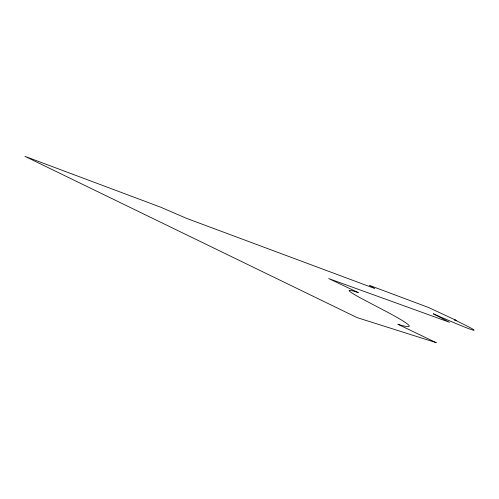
<?xml version="1.0" encoding="UTF-8"?>
<svg xmlns="http://www.w3.org/2000/svg" width="499" height="499" viewBox="0 0 499 499"><rect width="100%" height="100%" fill="white"/><g stroke="black" fill="none" stroke-linecap="round" stroke-linejoin="round"><path stroke-width="0.75" d="M436.182 342.651L357.053 317.595L24.95 156.349L160.678 207.179L186.663 218.406L374.824 288.522L369.316 285.309L428.735 307.559L456.803 320.67L454.215 319.716A56.368 1.784 24.2 0 1 472.753 330.026A56.368 1.784 24.2 0 1 433.369 313.802L449.456 322.26L328.679 278.573L358.351 292.651A98.291 4.26 24.3 0 0 364.831 300.273L385.109 310.939A145.334 7.173 23.9 0 1 397.871 324.263L436.182 342.651"/></g></svg>
